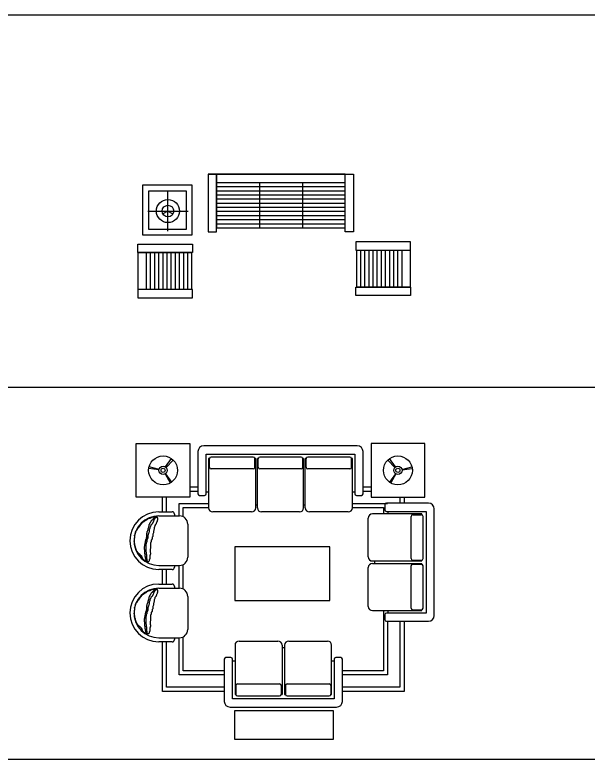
# Model space of a CAD drawing. Header units: millimetres. Extents: x -30782 to 40110, y 35885 to 73818.
# Drawn here: x 22438 to 29378, y 45369 to 54377 of the extents above; entities that cross this region are included whole.
import ezdxf

# ---------------------------------------------------------------- set-up
doc = ezdxf.new("R2010")
doc.units = ezdxf.units.MM
doc.layers.add('www.cad-blocks.net', color=7, linetype='Continuous')

# ---------------------------------------------------------------- blocks, each defined once
blk = doc.blocks.new('A$C28EC6144')
for p, q in [((950.6, 1496.5), (850.6, 1496.5)), ((850.6, 1496.5), (1745.6, 1496.5)), ((850.6, 1496.5), (850.6, 796.5)), ((2510.6, 1496.5), (950.6, 1496.5)), ((950.6, 796.5), (950.6, 1496.5)), ((950.6, 1496.5), (950.6, 846.5)), ((1745.6, 1496.5), (2535.6, 1496.5)), ((2510.6, 1496.5), (2610.6, 1496.5)), ((2510.6, 796.5), (2510.6, 1496.5)), ((2610.6, 1496.5), (2610.6, 796.5)), ((656.3, 1361.5), (56.3, 1361.5)), ((56.3, 1361.5), (56.3, 761.5)), ((656.3, 761.5), (656.3, 1361.5)), ((950.6, 1396.5), (2510.6, 1396.5)), ((1470.6, 1396.5), (1470.6, 846.5)), ((1990.6, 1396.5), (1990.6, 846.5)), ((586.3, 1291.5), (126.3, 1291.5)), ((126.3, 1291.5), (126.3, 831.5)), ((363.3, 804.6), (363.3, 1294.6)), ((586.3, 831.5), (586.3, 1291.5)), ((950.6, 1346.5), (2510.6, 1346.5)), ((950.6, 1296.5), (2510.6, 1296.5)), ((950.6, 1246.5), (2510.6, 1246.5)), ((950.6, 1196.5), (2510.6, 1196.5)), ((950.6, 1146.5), (2510.6, 1146.5)), ((950.6, 1146.5), (2510.6, 1146.5)), ((950.6, 1096.5), (2510.6, 1096.5)), ((118.3, 1049.6), (608.3, 1049.6)), ((363.3, 1049.6), (302.7, 1014.6)), ((363.3, 1049.6), (423.9, 1014.6)), ((950.6, 1046.5), (2510.6, 1046.5)), ((950.6, 996.5), (2510.6, 996.5)), ((950.6, 946.5), (2510.6, 946.5)), ((126.3, 831.5), (586.3, 831.5)), ((950.6, 896.5), (2510.6, 896.5)), ((950.6, 846.5), (2510.6, 846.5)), ((56.3, 761.5), (656.3, 761.5)), ((850.6, 796.5), (950.6, 796.5)), ((2610.6, 796.5), (2510.6, 796.5)), ((0, 550), (0, 650)), ((0, 650), (660, 650)), ((660, 650), (660, 550)), ((2638.2, 677.8), (2638.2, 577.8)), ((3298.2, 677.8), (2638.2, 677.8)), ((3298.2, 577.8), (3298.2, 677.8)), ((660, 550), (0, 550)), ((0, 550), (650, 550)), ((0, 550), (0, 100)), ((100, 550), (100, 100)), ((150, 550), (150, 100)), ((200, 550), (200, 100)), ((250, 550), (250, 100)), ((300, 550), (300, 100)), ((350, 550), (350, 100)), ((350, 550), (350, 100)), ((400, 550), (400, 100)), ((450, 550), (450, 100)), ((500, 550), (500, 100)), ((550, 550), (550, 100)), ((600, 550), (600, 100)), ((650, 550), (650, 100)), ((2638.2, 577.8), (3298.2, 577.8)), ((2648.2, 127.8), (2648.2, 577.8)), ((2698.2, 127.8), (2698.2, 577.8)), ((2748.2, 127.8), (2748.2, 577.8)), ((2798.2, 127.8), (2798.2, 577.8)), ((2848.2, 127.8), (2848.2, 577.8)), ((2898.2, 127.8), (2898.2, 577.8)), ((2948.2, 127.8), (2948.2, 577.8)), ((2948.2, 127.8), (2948.2, 577.8)), ((2998.2, 127.8), (2998.2, 577.8)), ((3048.2, 127.8), (3048.2, 577.8)), ((3098.2, 127.8), (3098.2, 577.8)), ((3148.2, 127.8), (3148.2, 577.8)), ((3198.2, 127.8), (3198.2, 577.8)), ((3298.2, 127.8), (3298.2, 577.8)), ((660, 100), (0, 100)), ((0, 100), (0, 0)), ((660, 0), (660, 100)), ((2638.2, 127.8), (3298.2, 127.8)), ((2638.2, 27.8), (2638.2, 127.8)), ((3298.2, 127.8), (2648.2, 127.8)), ((3298.2, 127.8), (3298.2, 27.8)), ((3298.2, 27.8), (2638.2, 27.8)), ((0, 0), (660, 0))]:
    blk.add_line(p, q)
for radius in [140, 70]:
    blk.add_circle((363.3, 1049.6), radius)
blk = doc.blocks.new('A$C71DE5BFE')
for p, q in [((2753, 3552), (893, 3552)), ((823, 3482), (823, 2972)), ((923, 3452), (2723, 3452)), ((923, 2972), (923, 3452)), ((2723, 3452), (2723, 2972)), ((2823, 2972), (2823, 3482)), ((430.7, 3295.7), (503.4, 3397.4)), ((437, 3290.4), (525.4, 3378.7)), ((963.5, 3399.9), (953, 3399.9)), ((953, 3399.9), (953, 2802)), ((963, 3292), (963, 3395.7)), ((1493, 3415.7), (983, 3415.7)), ((1523, 3399.9), (1512.6, 3399.9)), ((1513, 3292), (1513, 3395.7)), ((1523, 2802), (1523, 3399.9)), ((1553.5, 3399.9), (1543, 3399.9)), ((1543, 2802), (1543, 3399.9)), ((1553, 3292), (1553, 3395.7)), ((2073, 3415.7), (1573, 3415.7)), ((2103, 3399.9), (2092.6, 3399.9)), ((2093, 3292), (2093, 3395.7)), ((2103, 2802), (2103, 3399.9)), ((2133.5, 3399.9), (2123, 3399.9)), ((2123, 2802), (2123, 3399.9)), ((2133, 3292), (2133, 3395.7)), ((2663, 3415.7), (2153, 3415.7)), ((2693, 3399.9), (2683, 3399.9)), ((2683, 3292), (2683, 3395.7)), ((2693, 2802), (2693, 3399.9)), ((3209, 3290.4), (3120.6, 3378.7)), ((3215.3, 3295.7), (3142.7, 3397.4)), ((352, 3261.2), (228, 3276.7)), ((353.2, 3267.1), (231.9, 3297.4)), ((1493, 3272), (983, 3272)), ((2073, 3272), (1573, 3272)), ((2663, 3272), (2153, 3272)), ((3292.9, 3267.1), (3414.1, 3297.4)), ((3294, 3261.2), (3418, 3276.7)), ((426.5, 3211.6), (488.5, 3103.1)), ((430.7, 3214.3), (503.4, 3112.6)), ((3215.3, 3214.3), (3142.7, 3112.6)), ((3219.6, 3211.6), (3157.6, 3103.1)), ((726.7, 3055), (823, 3055)), ((726.7, 3005), (823, 3005)), ((953, 2992), (923, 2992)), ((2723, 2992), (2693, 2992)), ((2823, 3055), (2919.4, 3055)), ((2823, 3005), (2919.4, 3005)), ((394.4, 2753.9), (394.4, 2930)), ((444.4, 2753.9), (444.4, 2930)), ((843, 2952), (903, 2952)), ((2743, 2952), (2803, 2952)), ((3269.4, 2930), (3269.4, 2857.9)), ((3319.4, 2930), (3319.4, 2857.9)), ((1543, 2832), (1523, 2832)), ((2123, 2832), (2103, 2832)), ((2693, 2855), (3119.4, 2855)), ((2693, 2805), (3069.4, 2805)), ((3069.4, 2805), (3069.4, 2727.9)), ((3085.1, 2837.9), (3085.1, 2777.9)), ((3615.1, 2857.9), (3105.1, 2857.9)), ((350, 2753.9), (510, 2753.9)), ((350, 2703.9), (600, 2703.9)), ((540, 2723.9), (540, 2703.9)), ((1473, 2752), (1003, 2752)), ((2053, 2752), (1593, 2752)), ((2643, 2752), (2173, 2752)), ((3532.9, 2727.9), (2935.1, 2727.9)), ((3105.1, 2757.9), (3585.1, 2757.9)), ((3125.1, 2727.9), (3125.1, 2757.9)), ((3425.1, 2717.9), (3528.7, 2717.9)), ((3532.9, 2717.5), (3532.9, 2727.9)), ((3585.1, 2757.9), (3585.1, 1527.9)), ((3685.1, 1497.9), (3685.1, 2787.9)), ((143, 2615.7), (147.3, 2618)), ((143, 2611.4), (143, 2615.7)), ((147.3, 2618), (149.4, 2622.4)), ((149.4, 2622.4), (154, 2624.7)), ((154, 2624.7), (158.3, 2626.7)), ((158.3, 2626.7), (162.6, 2631.3)), ((162.6, 2631.3), (166.9, 2635.6)), ((166.9, 2635.6), (171.3, 2637.7)), ((171.3, 2637.7), (175.9, 2640)), ((175.9, 2640), (180.2, 2642.3)), ((180.2, 2642.3), (184.5, 2646.6)), ((184.5, 2646.6), (188.8, 2648.6)), ((188.8, 2648.6), (193.5, 2650.9)), ((193.5, 2650.9), (197.8, 2653.2)), ((197.8, 2653.2), (202.1, 2655.3)), ((202.1, 2655.3), (206.4, 2659.6)), ((206.4, 2659.6), (210.7, 2661.9)), ((210.7, 2661.9), (213.1, 2666.2)), ((213.1, 2666.2), (217.4, 2668.5)), ((217.4, 2668.5), (219.7, 2672.9)), ((219.7, 2672.9), (224, 2672.9)), ((224, 2672.9), (228.3, 2675.2)), ((228.3, 2675.2), (232.7, 2677.2)), ((232.7, 2677.2), (245.9, 2677.2)), ((239.3, 2611.4), (241.6, 2615.7)), ((241.6, 2615.7), (243.6, 2620.4)), ((243.6, 2620.4), (248.2, 2624.7)), ((245.9, 2677.2), (250.2, 2679.5)), ((248.2, 2624.7), (250.2, 2629)), ((250.2, 2679.5), (254.6, 2681.5)), ((250.2, 2629), (252.5, 2633.3)), ((252.5, 2633.3), (256.9, 2637.7)), ((254.6, 2681.5), (256.9, 2686.1)), ((256.9, 2686.1), (261.2, 2686.1)), ((256.9, 2637.7), (259.2, 2642.3)), ((259.2, 2642.3), (261.2, 2646.6)), ((261.2, 2686.1), (265.5, 2688.1)), ((261.2, 2646.6), (263.5, 2650.9)), ((263.5, 2650.9), (267.8, 2655.3)), ((265.5, 2688.1), (270.1, 2688.1)), ((267.8, 2655.3), (272.1, 2657.6)), ((272.1, 2615.7), (267.8, 2605.1)), ((270.1, 2688.1), (274.4, 2690.5)), ((272.1, 2657.6), (276.5, 2661.9)), ((276.5, 2620.4), (272.1, 2615.7)), ((274.4, 2690.5), (283.1, 2690.5)), ((276.5, 2661.9), (281.1, 2664.2)), ((281.1, 2629), (276.5, 2624.7)), ((276.5, 2624.7), (276.5, 2620.4)), ((281.1, 2664.2), (283.1, 2668.5)), ((283.1, 2633.3), (281.1, 2629)), ((283.1, 2690.5), (287.7, 2692.5)), ((283.1, 2668.5), (285.4, 2672.9)), ((285.4, 2637.7), (283.1, 2633.3)), ((285.4, 2672.9), (289.7, 2677.2)), ((287.7, 2648.6), (285.4, 2644.3)), ((285.4, 2644.3), (285.4, 2637.7)), ((287.7, 2692.5), (305, 2692.5)), ((289.7, 2655.3), (287.7, 2648.6)), ((289.7, 2677.2), (292, 2681.5)), ((292, 2659.6), (289.7, 2655.3)), ((292, 2681.5), (296.3, 2686.1)), ((296.3, 2664.2), (292, 2659.6)), ((296.3, 2686.1), (298.6, 2690.5)), ((300.7, 2668.5), (296.3, 2664.2)), ((298.6, 2690.5), (300.7, 2694.8)), ((300.7, 2694.8), (303, 2694.8)), ((305, 2675.2), (300.7, 2668.5)), ((305, 2692.5), (309.6, 2694.8)), ((309.6, 2677.2), (305, 2675.2)), ((309.6, 2694.8), (322.6, 2694.8)), ((311.6, 2681.5), (309.6, 2677.2)), ((315.9, 2683.8), (311.6, 2681.5)), ((320.5, 2686.1), (315.9, 2683.8)), ((318.2, 2697.1), (322.6, 2697.1)), ((320.5, 2620.4), (318.2, 2615.7)), ((318.2, 2615.7), (318.2, 2611.4)), ((322.6, 2690.5), (320.5, 2686.1)), ((322.6, 2629), (320.5, 2624.7)), ((320.5, 2624.7), (320.5, 2620.4)), ((322.6, 2694.8), (326.9, 2697.1)), ((322.6, 2697.1), (326.9, 2694.8)), ((326.9, 2694.8), (322.6, 2690.5)), ((324.9, 2633.3), (322.6, 2629)), ((329.2, 2637.7), (324.9, 2633.3)), ((326.9, 2697.1), (329.2, 2697.1)), ((326.9, 2694.8), (331.5, 2686.1)), ((331.5, 2646.6), (329.2, 2642.3)), ((329.2, 2642.3), (329.2, 2637.7)), ((331.5, 2686.1), (333.5, 2681.5)), ((333.5, 2650.9), (331.5, 2646.6)), ((333.5, 2681.5), (333.5, 2677.2)), ((333.5, 2677.2), (335.8, 2672.9)), ((335.8, 2659.6), (333.5, 2655.3)), ((333.5, 2655.3), (333.5, 2650.9)), ((335.8, 2672.9), (335.8, 2659.6)), ((2885.1, 2207.9), (2885.1, 2677.9)), ((3405.1, 2187.9), (3405.1, 2697.9)), ((3548.7, 2187.9), (3548.7, 2697.9)), ((72.7, 2519.4), (75, 2523.7)), ((75, 2523.7), (79.3, 2528.3)), ((79.3, 2528.3), (83.7, 2530.4)), ((83.7, 2530.4), (86, 2534.7)), ((86, 2534.7), (88.3, 2539.3)), ((88.3, 2539.3), (90.3, 2543.6)), ((90.3, 2543.6), (92.6, 2547.9)), ((92.6, 2547.9), (94.6, 2552.3)), ((94.6, 2552.3), (99.2, 2556.6)), ((99.2, 2561.2), (103.5, 2563.2)), ((99.2, 2556.6), (99.2, 2561.2)), ((103.5, 2563.2), (105.6, 2567.6)), ((105.6, 2567.6), (110.2, 2567.6)), ((110.2, 2572.2), (114.5, 2574.2)), ((110.2, 2567.6), (110.2, 2572.2)), ((114.5, 2574.2), (116.5, 2578.5)), ((116.5, 2578.5), (118.8, 2583.1)), ((118.8, 2583.1), (123.1, 2585.2)), ((123.1, 2589.5), (127.5, 2591.8)), ((123.1, 2585.2), (123.1, 2589.5)), ((127.5, 2591.8), (129.8, 2596.1)), ((129.8, 2596.1), (134.1, 2600.5)), ((134.1, 2600.5), (136.4, 2605.1)), ((136.4, 2605.1), (138.4, 2609.4)), ((138.4, 2609.4), (143, 2611.4)), ((213.1, 2519.4), (217.4, 2526)), ((217.4, 2530.4), (219.7, 2534.7)), ((217.4, 2526), (217.4, 2530.4)), ((219.7, 2541.3), (221.7, 2547.9)), ((219.7, 2534.7), (219.7, 2541.3)), ((221.7, 2552.3), (224, 2556.6)), ((221.7, 2547.9), (221.7, 2552.3)), ((224, 2556.6), (226.3, 2561.2)), ((226.3, 2561.2), (228.3, 2565.5)), ((228.3, 2565.5), (230.6, 2569.9)), ((230.6, 2574.2), (232.7, 2580.8)), ((230.6, 2569.9), (230.6, 2574.2)), ((232.7, 2589.5), (235, 2594.1)), ((232.7, 2580.8), (232.7, 2589.5)), ((235, 2534.7), (232.7, 2530.4)), ((232.7, 2530.4), (232.7, 2510.7)), ((235, 2598.4), (237.3, 2602.8)), ((235, 2594.1), (235, 2598.4)), ((237.3, 2541.3), (235, 2534.7)), ((237.3, 2602.8), (239.3, 2607.1)), ((239.3, 2552.3), (237.3, 2545.6)), ((237.3, 2545.6), (237.3, 2541.3)), ((239.3, 2607.1), (239.3, 2611.4)), ((241.6, 2561.2), (239.3, 2556.6)), ((239.3, 2556.6), (239.3, 2552.3)), ((243.6, 2567.6), (241.6, 2561.2)), ((248.2, 2574.2), (243.6, 2567.6)), ((250.2, 2578.5), (248.2, 2574.2)), ((254.6, 2585.2), (250.2, 2578.5)), ((259.2, 2594.1), (254.6, 2585.2)), ((267.8, 2605.1), (259.2, 2594.1)), ((289.7, 2528.3), (285.4, 2519.4)), ((292, 2541.3), (289.7, 2534.7)), ((289.7, 2534.7), (289.7, 2528.3)), ((294, 2556.6), (292, 2547.9)), ((292, 2547.9), (292, 2541.3)), ((298.6, 2569.9), (294, 2561.2)), ((294, 2561.2), (294, 2556.6)), ((300.7, 2578.5), (298.6, 2569.9)), ((303, 2585.2), (300.7, 2578.5)), ((311.6, 2598.4), (303, 2589.5)), ((303, 2589.5), (303, 2585.2)), ((315.9, 2607.1), (311.6, 2598.4)), ((318.2, 2611.4), (315.9, 2607.1)), ((700, 2603.9), (700, 2203.9)), ((57.4, 2471.2), (59.7, 2475.5)), ((57.4, 2462.6), (57.4, 2471.2)), ((59.7, 2458.2), (57.4, 2462.6)), ((57.4, 2436.3), (59.7, 2440.6)), ((57.4, 2427.4), (57.4, 2436.3)), ((59.7, 2475.5), (61.8, 2480.2)), ((59.7, 2440.6), (59.7, 2458.2)), ((61.8, 2480.2), (64.1, 2484.5)), ((64.1, 2488.8), (66.4, 2493.1)), ((64.1, 2484.5), (64.1, 2488.8)), ((66.4, 2497.5), (68.4, 2502.1)), ((66.4, 2493.1), (66.4, 2497.5)), ((68.4, 2510.7), (70.7, 2515.1)), ((68.4, 2502.1), (68.4, 2510.7)), ((70.7, 2515.1), (72.7, 2519.4)), ((199.8, 2431.7), (202.1, 2436.3)), ((202.1, 2440.6), (204.4, 2445)), ((202.1, 2436.3), (202.1, 2440.6)), ((204.4, 2464.6), (206.4, 2469.2)), ((204.4, 2445), (204.4, 2464.6)), ((206.4, 2493.1), (208.7, 2497.5)), ((206.4, 2469.2), (206.4, 2493.1)), ((215.4, 2436.3), (206.4, 2418.7)), ((208.7, 2506.4), (210.7, 2510.7)), ((208.7, 2497.5), (208.7, 2506.4)), ((210.7, 2515.1), (213.1, 2519.4)), ((210.7, 2510.7), (210.7, 2515.1)), ((217.4, 2471.2), (215.4, 2466.9)), ((215.4, 2466.9), (215.4, 2436.3)), ((219.7, 2475.5), (217.4, 2471.2)), ((221.7, 2482.2), (219.7, 2475.5)), ((224, 2486.5), (221.7, 2482.2)), ((226.3, 2491.1), (224, 2486.5)), ((228.3, 2497.5), (226.3, 2491.1)), ((230.6, 2504.1), (228.3, 2497.5)), ((232.7, 2510.7), (230.6, 2504.1)), ((276.5, 2453.6), (267.8, 2445)), ((267.8, 2445), (267.8, 2427.4)), ((285.4, 2499.8), (276.5, 2482.2)), ((276.5, 2482.2), (276.5, 2453.6)), ((285.4, 2519.4), (285.4, 2499.8)), ((53.1, 2401.1), (55.1, 2405.4)), ((53.1, 2392.5), (53.1, 2401.1)), ((55.1, 2388.1), (53.1, 2392.5)), ((55.1, 2423), (57.4, 2427.4)), ((55.1, 2405.4), (55.1, 2423)), ((55.1, 2361.6), (55.1, 2388.1)), ((57.4, 2357.3), (55.1, 2361.6)), ((57.4, 2352.9), (57.4, 2357.3)), ((59.7, 2348.6), (57.4, 2352.9)), ((59.7, 2344.3), (59.7, 2348.6)), ((61.8, 2340), (59.7, 2344.3)), ((180.2, 2350.6), (182.5, 2357.3)), ((180.2, 2342), (180.2, 2350.6)), ((182.5, 2357.3), (184.5, 2363.9)), ((184.5, 2377.2), (186.8, 2381.5)), ((184.5, 2363.9), (184.5, 2377.2)), ((186.8, 2392.5), (188.8, 2396.8)), ((186.8, 2381.5), (186.8, 2392.5)), ((188.8, 2401.1), (191.2, 2405.4)), ((188.8, 2396.8), (188.8, 2401.1)), ((191.2, 2405.4), (193.5, 2414.4)), ((193.5, 2414.4), (197.8, 2427.4)), ((195.5, 2363.9), (193.5, 2359.6)), ((193.5, 2359.6), (193.5, 2274.2)), ((197.8, 2372.6), (195.5, 2368.2)), ((195.5, 2368.2), (195.5, 2363.9)), ((197.8, 2427.4), (199.8, 2431.7)), ((206.4, 2392.5), (197.8, 2383.5)), ((197.8, 2383.5), (197.8, 2372.6)), ((206.4, 2418.7), (206.4, 2392.5)), ((250.2, 2370.5), (248.2, 2366.2)), ((248.2, 2366.2), (248.2, 2307.1)), ((259.2, 2392.5), (250.2, 2374.9)), ((250.2, 2374.9), (250.2, 2370.5)), ((267.8, 2427.4), (259.2, 2410.1)), ((259.2, 2410.1), (259.2, 2392.5)), ((64.1, 2335.3), (61.8, 2340)), ((66.4, 2331), (64.1, 2335.3)), ((66.4, 2326.7), (66.4, 2331)), ((68.4, 2322.4), (66.4, 2326.7)), ((68.4, 2318), (68.4, 2322.4)), ((70.7, 2311.4), (68.4, 2318)), ((72.7, 2307.1), (70.7, 2311.4)), ((75, 2302.5), (72.7, 2307.1)), ((77.3, 2298.1), (75, 2302.5)), ((77.3, 2293.8), (77.3, 2298.1)), ((79.3, 2289.5), (77.3, 2293.8)), ((81.6, 2285.1), (79.3, 2289.5)), ((83.7, 2278.5), (81.6, 2285.1)), ((86, 2274.2), (83.7, 2278.5)), ((88.3, 2269.6), (86, 2274.2)), ((90.3, 2265.2), (88.3, 2269.6)), ((94.6, 2263.2), (90.3, 2265.2)), ((96.9, 2258.6), (94.6, 2263.2)), ((101.2, 2256.6), (96.9, 2258.6)), ((103.5, 2252.3), (101.2, 2256.6)), ((107.9, 2250), (103.5, 2252.3)), ((175.9, 2315.7), (177.9, 2322.4)), ((175.9, 2311.4), (175.9, 2315.7)), ((177.9, 2307.1), (175.9, 2311.4)), ((177.9, 2335.3), (180.2, 2342)), ((177.9, 2322.4), (177.9, 2335.3)), ((177.9, 2298.1), (177.9, 2307.1)), ((180.2, 2293.8), (177.9, 2298.1)), ((180.2, 2254.3), (180.2, 2293.8)), ((182.5, 2250), (180.2, 2254.3)), ((193.5, 2274.2), (195.5, 2265.2)), ((195.5, 2265.2), (195.5, 2252.3)), ((195.5, 2252.3), (197.8, 2247.9)), ((248.2, 2307.1), (245.9, 2300.4)), ((245.9, 2300.4), (245.9, 2263.2)), ((245.9, 2263.2), (248.2, 2258.6)), ((248.2, 2258.6), (248.2, 2241.3)), ((112.2, 2245.6), (107.9, 2250)), ((121.1, 2239), (112.2, 2245.6)), ((134.1, 2226), (121.1, 2239)), ((136.4, 2221.4), (134.1, 2226)), ((140.7, 2219.4), (136.4, 2221.4)), ((143, 2215), (140.7, 2219.4)), ((145, 2210.4), (143, 2215)), ((147.3, 2206.1), (145, 2210.4)), ((149.4, 2201.8), (147.3, 2206.1)), ((151.7, 2197.5), (149.4, 2201.8)), ((154, 2190.8), (151.7, 2197.5)), ((154, 2186.5), (154, 2190.8)), ((156, 2182.2), (154, 2186.5)), ((160.3, 2179.9), (156, 2182.2)), ((162.6, 2175.5), (160.3, 2179.9)), ((166.9, 2171.2), (162.6, 2175.5)), ((169.2, 2166.6), (166.9, 2171.2)), ((173.6, 2166.6), (169.2, 2166.6)), ((175.9, 2162.3), (173.6, 2166.6)), ((180.2, 2162.3), (175.9, 2162.3)), ((184.5, 2160.2), (180.2, 2162.3)), ((182.5, 2245.6), (182.5, 2250)), ((184.5, 2239), (182.5, 2245.6)), ((184.5, 2212.7), (184.5, 2239)), ((186.8, 2208.4), (184.5, 2212.7)), ((186.8, 2204.1), (186.8, 2208.4)), ((188.8, 2199.5), (186.8, 2204.1)), ((188.8, 2190.8), (188.8, 2199.5)), ((191.2, 2186.5), (188.8, 2190.8)), ((191.2, 2179.9), (191.2, 2186.5)), ((193.5, 2175.5), (191.2, 2179.9)), ((195.5, 2171.2), (193.5, 2175.5)), ((195.5, 2162.3), (195.5, 2171.2)), ((197.8, 2157.9), (195.5, 2162.3)), ((197.8, 2247.9), (197.8, 2243.3)), ((197.8, 2243.3), (199.8, 2232.4)), ((199.8, 2232.4), (199.8, 2215)), ((199.8, 2215), (202.1, 2208.4)), ((202.1, 2208.4), (202.1, 2186.5)), ((202.1, 2186.5), (204.4, 2182.2)), ((204.4, 2182.2), (204.4, 2173.2)), ((204.4, 2173.2), (206.4, 2168.9)), ((206.4, 2168.9), (206.4, 2164.6)), ((206.4, 2164.6), (208.7, 2160.2)), ((235, 2162.3), (232.7, 2157.9)), ((237.3, 2175.5), (235, 2171.2)), ((235, 2171.2), (235, 2162.3)), ((239.3, 2184.2), (237.3, 2179.9)), ((237.3, 2179.9), (237.3, 2175.5)), ((241.6, 2197.5), (239.3, 2193.1)), ((239.3, 2193.1), (239.3, 2184.2)), ((243.6, 2228), (241.6, 2223.7)), ((241.6, 2223.7), (241.6, 2197.5)), ((245.9, 2237), (243.6, 2232.4)), ((243.6, 2232.4), (243.6, 2228)), ((248.2, 2241.3), (245.9, 2237)), ((3425.1, 2167.9), (3528.7, 2167.9)), ((3532.9, 2157.9), (3532.9, 2168.4)), ((188.8, 2157.9), (184.5, 2160.2)), ((195.5, 2153.6), (188.8, 2157.9)), ((199.8, 2151.3), (195.5, 2153.6)), ((199.8, 2153.6), (197.8, 2157.9)), ((199.8, 2149.3), (199.8, 2153.6)), ((204.4, 2149.3), (199.8, 2151.3)), ((208.7, 2147), (204.4, 2149.3)), ((208.7, 2160.2), (210.7, 2155.9)), ((213.1, 2149.3), (208.7, 2147)), ((210.7, 2155.9), (213.1, 2151.3)), ((213.1, 2151.3), (213.1, 2149.3)), ((226.3, 2149.3), (213.1, 2149.3)), ((228.3, 2153.6), (226.3, 2149.3)), ((232.7, 2157.9), (228.3, 2153.6)), ((350, 2103.9), (600, 2103.9)), ((540, 2103.9), (540, 2083.9)), ((594.4, 1828.9), (594.4, 2103.9)), ((644.4, 1818.6), (644.4, 2114.3)), ((2885.1, 1607.9), (2885.1, 2077.9)), ((2935.1, 2157.9), (3532.9, 2157.9)), ((2935.1, 2127.9), (3532.9, 2127.9)), ((2965.1, 2137.9), (2965.1, 2157.9)), ((2965.1, 2127.9), (2965.1, 2147.9)), ((3405.1, 1587.9), (3405.1, 2097.9)), ((3425.1, 2117.9), (3528.7, 2117.9)), ((3532.9, 2117.5), (3532.9, 2127.9)), ((3548.7, 1587.9), (3548.7, 2097.9)), ((510, 2053.9), (350, 2053.9)), ((394.4, 1878.9), (394.4, 2053.9)), ((444.4, 1878.9), (444.4, 2053.9)), ((228.3, 1800.2), (232.7, 1802.2)), ((232.7, 1802.2), (245.9, 1802.2)), ((245.9, 1802.2), (250.2, 1804.5)), ((250.2, 1804.5), (254.6, 1806.5)), ((254.6, 1806.5), (256.9, 1811.1)), ((256.9, 1811.1), (261.2, 1811.1)), ((261.2, 1811.1), (265.5, 1813.1)), ((265.5, 1813.1), (270.1, 1813.1)), ((270.1, 1813.1), (274.4, 1815.5)), ((274.4, 1815.5), (283.1, 1815.5)), ((283.1, 1815.5), (287.7, 1817.5)), ((285.4, 1797.9), (289.7, 1802.2)), ((287.7, 1817.5), (305, 1817.5)), ((289.7, 1802.2), (292, 1806.5)), ((292, 1806.5), (296.3, 1811.1)), ((296.3, 1811.1), (298.6, 1815.5)), ((298.6, 1815.5), (300.7, 1819.8)), ((300.7, 1819.8), (303, 1819.8)), ((305, 1817.5), (309.6, 1819.8)), ((309.6, 1802.2), (305, 1800.2)), ((309.6, 1819.8), (322.6, 1819.8)), ((311.6, 1806.5), (309.6, 1802.2)), ((315.9, 1808.8), (311.6, 1806.5)), ((320.5, 1811.1), (315.9, 1808.8)), ((318.2, 1822.1), (322.6, 1822.1)), ((322.6, 1815.5), (320.5, 1811.1)), ((322.6, 1819.8), (326.9, 1822.1)), ((322.6, 1822.1), (326.9, 1819.8)), ((326.9, 1819.8), (322.6, 1815.5)), ((326.9, 1822.1), (329.2, 1822.1)), ((326.9, 1819.8), (331.5, 1811.1)), ((331.5, 1811.1), (333.5, 1806.5)), ((333.5, 1806.5), (333.5, 1802.2)), ((333.5, 1802.2), (335.8, 1797.9)), ((350, 1878.9), (510, 1878.9)), ((350, 1828.9), (600, 1828.9)), ((540, 1848.9), (540, 1828.9)), ((123.1, 1714.5), (127.5, 1716.8)), ((123.1, 1710.2), (123.1, 1714.5)), ((127.5, 1716.8), (129.8, 1721.1)), ((129.8, 1721.1), (134.1, 1725.5)), ((134.1, 1725.5), (136.4, 1730.1)), ((136.4, 1730.1), (138.4, 1734.4)), ((138.4, 1734.4), (143, 1736.4)), ((143, 1740.7), (147.3, 1743)), ((143, 1736.4), (143, 1740.7)), ((147.3, 1743), (149.4, 1747.4)), ((149.4, 1747.4), (154, 1749.7)), ((154, 1749.7), (158.3, 1751.7)), ((158.3, 1751.7), (162.6, 1756.3)), ((162.6, 1756.3), (166.9, 1760.6)), ((166.9, 1760.6), (171.3, 1762.7)), ((171.3, 1762.7), (175.9, 1765)), ((175.9, 1765), (180.2, 1767.3)), ((180.2, 1767.3), (184.5, 1771.6)), ((184.5, 1771.6), (188.8, 1773.6)), ((188.8, 1773.6), (193.5, 1775.9)), ((193.5, 1775.9), (197.8, 1778.2)), ((197.8, 1778.2), (202.1, 1780.3)), ((202.1, 1780.3), (206.4, 1784.6)), ((206.4, 1784.6), (210.7, 1786.9)), ((210.7, 1786.9), (213.1, 1791.2)), ((213.1, 1791.2), (217.4, 1793.5)), ((217.4, 1793.5), (219.7, 1797.9)), ((219.7, 1797.9), (224, 1797.9)), ((224, 1797.9), (228.3, 1800.2)), ((232.7, 1714.5), (235, 1719.1)), ((232.7, 1705.8), (232.7, 1714.5)), ((235, 1723.4), (237.3, 1727.8)), ((235, 1719.1), (235, 1723.4)), ((237.3, 1727.8), (239.3, 1732.1)), ((239.3, 1736.4), (241.6, 1740.7)), ((239.3, 1732.1), (239.3, 1736.4)), ((241.6, 1740.7), (243.6, 1745.4)), ((243.6, 1745.4), (248.2, 1749.7)), ((248.2, 1749.7), (250.2, 1754)), ((250.2, 1754), (252.5, 1758.3)), ((252.5, 1758.3), (256.9, 1762.7)), ((259.2, 1719.1), (254.6, 1710.2)), ((256.9, 1762.7), (259.2, 1767.3)), ((259.2, 1767.3), (261.2, 1771.6)), ((267.8, 1730.1), (259.2, 1719.1)), ((261.2, 1771.6), (263.5, 1775.9)), ((263.5, 1775.9), (267.8, 1780.3)), ((267.8, 1780.3), (272.1, 1782.6)), ((272.1, 1740.7), (267.8, 1730.1)), ((272.1, 1782.6), (276.5, 1786.9)), ((276.5, 1745.4), (272.1, 1740.7)), ((276.5, 1786.9), (281.1, 1789.2)), ((281.1, 1754), (276.5, 1749.7)), ((276.5, 1749.7), (276.5, 1745.4)), ((281.1, 1789.2), (283.1, 1793.5)), ((283.1, 1758.3), (281.1, 1754)), ((283.1, 1793.5), (285.4, 1797.9)), ((285.4, 1762.7), (283.1, 1758.3)), ((287.7, 1773.6), (285.4, 1769.3)), ((285.4, 1769.3), (285.4, 1762.7)), ((289.7, 1780.3), (287.7, 1773.6)), ((292, 1784.6), (289.7, 1780.3)), ((296.3, 1789.2), (292, 1784.6)), ((300.7, 1793.5), (296.3, 1789.2)), ((305, 1800.2), (300.7, 1793.5)), ((311.6, 1723.4), (303, 1714.5)), ((303, 1714.5), (303, 1710.2)), ((315.9, 1732.1), (311.6, 1723.4)), ((318.2, 1736.4), (315.9, 1732.1)), ((320.5, 1745.4), (318.2, 1740.7)), ((318.2, 1740.7), (318.2, 1736.4)), ((322.6, 1754), (320.5, 1749.7)), ((320.5, 1749.7), (320.5, 1745.4)), ((324.9, 1758.3), (322.6, 1754)), ((329.2, 1762.7), (324.9, 1758.3)), ((331.5, 1771.6), (329.2, 1767.3)), ((329.2, 1767.3), (329.2, 1762.7)), ((333.5, 1775.9), (331.5, 1771.6)), ((335.8, 1784.6), (333.5, 1780.3)), ((333.5, 1780.3), (333.5, 1775.9)), ((335.8, 1797.9), (335.8, 1784.6)), ((700, 1728.9), (700, 1328.9)), ((66.4, 1622.5), (68.4, 1627.1)), ((66.4, 1618.1), (66.4, 1622.5)), ((68.4, 1635.7), (70.7, 1640.1)), ((68.4, 1627.1), (68.4, 1635.7)), ((70.7, 1640.1), (72.7, 1644.4)), ((72.7, 1644.4), (75, 1648.7)), ((75, 1648.7), (79.3, 1653.3)), ((79.3, 1653.3), (83.7, 1655.4)), ((83.7, 1655.4), (86, 1659.7)), ((86, 1659.7), (88.3, 1664.3)), ((88.3, 1664.3), (90.3, 1668.6)), ((90.3, 1668.6), (92.6, 1672.9)), ((92.6, 1672.9), (94.6, 1677.3)), ((94.6, 1677.3), (99.2, 1681.6)), ((99.2, 1686.2), (103.5, 1688.2)), ((99.2, 1681.6), (99.2, 1686.2)), ((103.5, 1688.2), (105.6, 1692.6)), ((105.6, 1692.6), (110.2, 1692.6)), ((110.2, 1697.2), (114.5, 1699.2)), ((110.2, 1692.6), (110.2, 1697.2)), ((114.5, 1699.2), (116.5, 1703.5)), ((116.5, 1703.5), (118.8, 1708.1)), ((118.8, 1708.1), (123.1, 1710.2)), ((206.4, 1618.1), (208.7, 1622.5)), ((208.7, 1631.4), (210.7, 1635.7)), ((208.7, 1622.5), (208.7, 1631.4)), ((210.7, 1640.1), (213.1, 1644.4)), ((210.7, 1635.7), (210.7, 1640.1)), ((213.1, 1644.4), (217.4, 1651)), ((217.4, 1655.4), (219.7, 1659.7)), ((217.4, 1651), (217.4, 1655.4)), ((219.7, 1666.3), (221.7, 1672.9)), ((219.7, 1659.7), (219.7, 1666.3)), ((221.7, 1677.3), (224, 1681.6)), ((221.7, 1672.9), (221.7, 1677.3)), ((224, 1681.6), (226.3, 1686.2)), ((226.3, 1686.2), (228.3, 1690.5)), ((228.3, 1622.5), (226.3, 1616.1)), ((228.3, 1690.5), (230.6, 1694.9)), ((230.6, 1629.1), (228.3, 1622.5)), ((230.6, 1699.2), (232.7, 1705.8)), ((230.6, 1694.9), (230.6, 1699.2)), ((232.7, 1635.7), (230.6, 1629.1)), ((235, 1659.7), (232.7, 1655.4)), ((232.7, 1655.4), (232.7, 1635.7)), ((237.3, 1666.3), (235, 1659.7)), ((239.3, 1677.3), (237.3, 1670.6)), ((237.3, 1670.6), (237.3, 1666.3)), ((241.6, 1686.2), (239.3, 1681.6)), ((239.3, 1681.6), (239.3, 1677.3)), ((243.6, 1692.6), (241.6, 1686.2)), ((248.2, 1699.2), (243.6, 1692.6)), ((250.2, 1703.5), (248.2, 1699.2)), ((254.6, 1710.2), (250.2, 1703.5)), ((285.4, 1624.8), (276.5, 1607.2)), ((289.7, 1653.3), (285.4, 1644.4)), ((285.4, 1644.4), (285.4, 1624.8)), ((292, 1666.3), (289.7, 1659.7)), ((289.7, 1659.7), (289.7, 1653.3)), ((294, 1681.6), (292, 1672.9)), ((292, 1672.9), (292, 1666.3)), ((298.6, 1694.9), (294, 1686.2)), ((294, 1686.2), (294, 1681.6)), ((300.7, 1703.5), (298.6, 1694.9)), ((303, 1710.2), (300.7, 1703.5)), ((55.1, 1548), (57.4, 1552.4)), ((55.1, 1530.4), (55.1, 1548)), ((57.4, 1596.2), (59.7, 1600.5)), ((57.4, 1587.6), (57.4, 1596.2)), ((59.7, 1583.2), (57.4, 1587.6)), ((57.4, 1561.3), (59.7, 1565.6)), ((57.4, 1552.4), (57.4, 1561.3)), ((59.7, 1600.5), (61.8, 1605.2)), ((59.7, 1565.6), (59.7, 1583.2)), ((61.8, 1605.2), (64.1, 1609.5)), ((64.1, 1613.8), (66.4, 1618.1)), ((64.1, 1609.5), (64.1, 1613.8)), ((191.2, 1530.4), (193.5, 1539.4)), ((193.5, 1539.4), (197.8, 1552.4)), ((197.8, 1552.4), (199.8, 1556.7)), ((199.8, 1556.7), (202.1, 1561.3)), ((202.1, 1565.6), (204.4, 1570)), ((202.1, 1561.3), (202.1, 1565.6)), ((204.4, 1589.6), (206.4, 1594.2)), ((204.4, 1570), (204.4, 1589.6)), ((206.4, 1594.2), (206.4, 1618.1)), ((215.4, 1561.3), (206.4, 1543.7)), ((206.4, 1543.7), (206.4, 1517.5)), ((217.4, 1596.2), (215.4, 1591.9)), ((215.4, 1591.9), (215.4, 1561.3)), ((219.7, 1600.5), (217.4, 1596.2)), ((221.7, 1607.2), (219.7, 1600.5)), ((224, 1611.5), (221.7, 1607.2)), ((226.3, 1616.1), (224, 1611.5)), ((267.8, 1552.4), (259.2, 1535.1)), ((259.2, 1535.1), (259.2, 1517.5)), ((276.5, 1578.6), (267.8, 1570)), ((267.8, 1570), (267.8, 1552.4)), ((276.5, 1607.2), (276.5, 1578.6)), ((2935.1, 1557.9), (3532.9, 1557.9)), ((3125.1, 1527.9), (3125.1, 1557.9)), ((3425.1, 1567.9), (3528.7, 1567.9)), ((3532.9, 1557.9), (3532.9, 1567.9)), ((53.1, 1526.1), (55.1, 1530.4)), ((53.1, 1517.5), (53.1, 1526.1)), ((55.1, 1513.1), (53.1, 1517.5)), ((55.1, 1486.6), (55.1, 1513.1)), ((57.4, 1482.3), (55.1, 1486.6)), ((57.4, 1477.9), (57.4, 1482.3)), ((59.7, 1473.6), (57.4, 1477.9)), ((59.7, 1469.3), (59.7, 1473.6)), ((61.8, 1465), (59.7, 1469.3)), ((64.1, 1460.3), (61.8, 1465)), ((66.4, 1456), (64.1, 1460.3)), ((66.4, 1451.7), (66.4, 1456)), ((68.4, 1447.4), (66.4, 1451.7)), ((68.4, 1443), (68.4, 1447.4)), ((70.7, 1436.4), (68.4, 1443)), ((175.9, 1440.7), (177.9, 1447.4)), ((177.9, 1460.3), (180.2, 1467)), ((177.9, 1447.4), (177.9, 1460.3)), ((180.2, 1475.6), (182.5, 1482.3)), ((180.2, 1467), (180.2, 1475.6)), ((182.5, 1482.3), (184.5, 1488.9)), ((184.5, 1502.2), (186.8, 1506.5)), ((184.5, 1488.9), (184.5, 1502.2)), ((186.8, 1517.5), (188.8, 1521.8)), ((186.8, 1506.5), (186.8, 1517.5)), ((188.8, 1526.1), (191.2, 1530.4)), ((188.8, 1521.8), (188.8, 1526.1)), ((195.5, 1488.9), (193.5, 1484.6)), ((193.5, 1484.6), (193.5, 1399.2)), ((197.8, 1497.6), (195.5, 1493.2)), ((195.5, 1493.2), (195.5, 1488.9)), ((206.4, 1517.5), (197.8, 1508.5)), ((197.8, 1508.5), (197.8, 1497.6)), ((250.2, 1495.5), (248.2, 1491.2)), ((248.2, 1491.2), (248.2, 1432.1)), ((259.2, 1517.5), (250.2, 1499.9)), ((250.2, 1499.9), (250.2, 1495.5)), ((3085.1, 1507.9), (3085.1, 1447.9)), ((3585.1, 1527.9), (3105.1, 1527.9)), ((72.7, 1432.1), (70.7, 1436.4)), ((75, 1427.5), (72.7, 1432.1)), ((77.3, 1423.1), (75, 1427.5)), ((77.3, 1418.8), (77.3, 1423.1)), ((79.3, 1414.5), (77.3, 1418.8)), ((81.6, 1410.1), (79.3, 1414.5)), ((83.7, 1403.5), (81.6, 1410.1)), ((86, 1399.2), (83.7, 1403.5)), ((88.3, 1394.6), (86, 1399.2)), ((90.3, 1390.2), (88.3, 1394.6)), ((94.6, 1388.2), (90.3, 1390.2)), ((96.9, 1383.6), (94.6, 1388.2)), ((101.2, 1381.6), (96.9, 1383.6)), ((103.5, 1377.3), (101.2, 1381.6)), ((107.9, 1375), (103.5, 1377.3)), ((112.2, 1370.6), (107.9, 1375)), ((121.1, 1364), (112.2, 1370.6)), ((134.1, 1351), (121.1, 1364)), ((175.9, 1436.4), (175.9, 1440.7)), ((177.9, 1432.1), (175.9, 1436.4)), ((177.9, 1423.1), (177.9, 1432.1)), ((180.2, 1418.8), (177.9, 1423.1)), ((180.2, 1379.3), (180.2, 1418.8)), ((182.5, 1375), (180.2, 1379.3)), ((182.5, 1370.6), (182.5, 1375)), ((184.5, 1364), (182.5, 1370.6)), ((184.5, 1337.7), (184.5, 1364)), ((193.5, 1399.2), (195.5, 1390.2)), ((195.5, 1390.2), (195.5, 1377.3)), ((195.5, 1377.3), (197.8, 1372.9)), ((197.8, 1372.9), (197.8, 1368.3)), ((197.8, 1368.3), (199.8, 1357.4)), ((199.8, 1357.4), (199.8, 1340)), ((243.6, 1353), (241.6, 1348.7)), ((245.9, 1362), (243.6, 1357.4)), ((243.6, 1357.4), (243.6, 1353)), ((248.2, 1432.1), (245.9, 1425.4)), ((245.9, 1425.4), (245.9, 1388.2)), ((245.9, 1388.2), (248.2, 1383.6)), ((248.2, 1366.3), (245.9, 1362)), ((248.2, 1383.6), (248.2, 1366.3)), ((3105.1, 1427.9), (3615.1, 1427.9)), ((136.4, 1346.4), (134.1, 1351)), ((140.7, 1344.4), (136.4, 1346.4)), ((143, 1340), (140.7, 1344.4)), ((145, 1335.4), (143, 1340)), ((147.3, 1331.1), (145, 1335.4)), ((149.4, 1326.8), (147.3, 1331.1)), ((151.7, 1322.5), (149.4, 1326.8)), ((154, 1315.8), (151.7, 1322.5)), ((154, 1311.5), (154, 1315.8)), ((156, 1307.2), (154, 1311.5)), ((160.3, 1304.9), (156, 1307.2)), ((162.6, 1300.5), (160.3, 1304.9)), ((166.9, 1296.2), (162.6, 1300.5)), ((169.2, 1291.6), (166.9, 1296.2)), ((173.6, 1291.6), (169.2, 1291.6)), ((175.9, 1287.3), (173.6, 1291.6)), ((180.2, 1287.3), (175.9, 1287.3)), ((184.5, 1285.2), (180.2, 1287.3)), ((186.8, 1333.4), (184.5, 1337.7)), ((188.8, 1282.9), (184.5, 1285.2)), ((186.8, 1329.1), (186.8, 1333.4)), ((188.8, 1324.5), (186.8, 1329.1)), ((188.8, 1315.8), (188.8, 1324.5)), ((191.2, 1311.5), (188.8, 1315.8)), ((195.5, 1278.6), (188.8, 1282.9)), ((191.2, 1304.9), (191.2, 1311.5)), ((193.5, 1300.5), (191.2, 1304.9)), ((195.5, 1296.2), (193.5, 1300.5)), ((195.5, 1287.3), (195.5, 1296.2)), ((197.8, 1282.9), (195.5, 1287.3)), ((199.8, 1276.3), (195.5, 1278.6)), ((199.8, 1278.6), (197.8, 1282.9)), ((199.8, 1340), (202.1, 1333.4)), ((199.8, 1274.3), (199.8, 1278.6)), ((204.4, 1274.3), (199.8, 1276.3)), ((202.1, 1333.4), (202.1, 1311.5)), ((202.1, 1311.5), (204.4, 1307.2)), ((204.4, 1307.2), (204.4, 1298.2)), ((204.4, 1298.2), (206.4, 1293.9)), ((208.7, 1272), (204.4, 1274.3)), ((206.4, 1293.9), (206.4, 1289.6)), ((206.4, 1289.6), (208.7, 1285.2)), ((208.7, 1285.2), (210.7, 1280.9)), ((213.1, 1274.3), (208.7, 1272)), ((210.7, 1280.9), (213.1, 1276.3)), ((213.1, 1276.3), (213.1, 1274.3)), ((226.3, 1274.3), (213.1, 1274.3)), ((228.3, 1278.6), (226.3, 1274.3)), ((232.7, 1282.9), (228.3, 1278.6)), ((235, 1287.3), (232.7, 1282.9)), ((237.3, 1300.5), (235, 1296.2)), ((235, 1296.2), (235, 1287.3)), ((239.3, 1309.2), (237.3, 1304.9)), ((237.3, 1304.9), (237.3, 1300.5)), ((241.6, 1322.5), (239.3, 1318.1)), ((239.3, 1318.1), (239.3, 1309.2)), ((241.6, 1348.7), (241.6, 1322.5)), ((350, 1228.9), (600, 1228.9)), ((510, 1178.9), (350, 1178.9)), ((540, 1228.9), (540, 1208.9)), ((1322.3, 1189.3), (1792.3, 1189.3)), ((1922.3, 1189.3), (2392.3, 1189.3)), ((1272.3, 1139.3), (1272.3, 541.4)), ((1842.3, 1139.3), (1842.3, 541.4)), ((1842.3, 1109.3), (1862.3, 1109.3)), ((1852.3, 1109.3), (1872.3, 1109.3)), ((1872.3, 1139.3), (1872.3, 541.4)), ((2442.3, 541.4), (2442.3, 1139.3)), ((1142.3, 969.3), (1142.3, 459.3)), ((1222.3, 989.3), (1162.3, 989.3)), ((1242.3, 489.3), (1242.3, 969.3)), ((1242.3, 949.3), (1272.3, 949.3)), ((2442.3, 949.3), (2472.3, 949.3)), ((2472.3, 969.3), (2472.3, 489.3)), ((2552.3, 989.3), (2492.3, 989.3)), ((2572.3, 459.3), (2572.3, 969.3)), ((1282.3, 649.3), (1282.3, 545.6)), ((1302.3, 669.3), (1812.3, 669.3)), ((1832.3, 649.3), (1832.3, 545.6)), ((1882.3, 649.3), (1882.3, 545.6)), ((1902.3, 669.3), (2412.3, 669.3)), ((2432.3, 649.3), (2432.3, 545.6)), ((1272.3, 541.4), (1282.3, 541.4)), ((1831.9, 541.4), (1842.3, 541.4)), ((1872.3, 541.4), (1882.7, 541.4)), ((2431.9, 541.4), (2442.3, 541.4)), ((2472.3, 489.3), (1242.3, 489.3)), ((1302.3, 525.6), (1812.3, 525.6)), ((1902.3, 525.6), (2412.3, 525.6)), ((1212.3, 389.3), (2502.3, 389.3))]:
    blk.add_line(p, q)
for points in [[(726.7, 2930), (76.7, 2930), (76.7, 3580), (726.7, 3580)], [(2919.4, 2930), (3569.4, 2930), (3569.4, 3580), (2919.4, 3580)], [(2419.4, 1680), (2419.4, 2330), (1269.4, 2330), (1269.4, 1680)], [(2464.4, 0), (2464.4, 345), (1264.4, 345), (1264.4, 0)]]:
    blk.add_lwpolyline(points, close=True)
for points in [[(594.4, 2703.9), (594.4, 2855), (953, 2855)], [(644.4, 2693.6), (644.4, 2805), (953, 2805)], [(3069.4, 1557.9), (3069.4, 830), (2572.3, 830)], [(3269.4, 1427.9), (3269.4, 630), (2572.3, 630)], [(3319.4, 1427.9), (3319.4, 580), (2572.3, 580)], [(3119.4, 1427.9), (3119.4, 780), (2572.3, 780)], [(1142.3, 580), (394.4, 580), (394.4, 1178.9)], [(1142.3, 630), (444.4, 630), (444.4, 1178.9)], [(1142.3, 780), (594.4, 780), (594.4, 1228.9)], [(1142.3, 830), (644.4, 830), (644.4, 1239.3)]]:
    blk.add_lwpolyline(points)
for centre, radius in [((401.7, 3255), 175), ((3244.4, 3255), 175), ((401.7, 3255), 50), ((401.7, 3255), 25), ((3244.4, 3255), 50), ((3244.4, 3255), 25)]:
    blk.add_circle(centre, radius)
for centre, radius, start, end in [((893, 3482), 70, 90, 180), ((2753, 3482), 70, 0, 90), ((983, 3395.7), 20, 90, 180), ((1493, 3395.7), 20, 0, 90), ((1573, 3395.7), 20, 90, 180), ((2073, 3395.7), 20, 0, 90), ((2153, 3395.7), 20, 90, 180), ((2663, 3395.7), 20, 0, 90), ((983, 3292), 20, 180, 270), ((1493, 3292), 20, 270, 0), ((1573, 3292), 20, 180, 270), ((2073, 3292), 20, 270, 0), ((2153, 3292), 20, 180, 270), ((2663, 3292), 20, 270, 0), ((843, 2972), 20, 180, 270), ((903, 2972), 20, 270, 0), ((2743, 2972), 20, 180, 270), ((2803, 2972), 20, 270, 0), ((1003, 2802), 50, 180, 270), ((1473, 2802), 50, 270, 0), ((1593, 2802), 50, 180, 270), ((2053, 2802), 50, 270, 0), ((2173, 2802), 50, 180, 270), ((2643, 2802), 50, 270, 0), ((3105.1, 2837.9), 20, 90, 180), ((3615.1, 2787.9), 70, 0, 90), ((350, 2403.9), 350, 90, 270), ((350, 2403.9), 300, 90.00002, 269.99998), ((510, 2723.9), 30, 0, 90), ((600, 2603.9), 100, 0, 90), ((2935.1, 2677.9), 50, 90, 180), ((3105.1, 2777.9), 20, 180, 270), ((3425.1, 2697.9), 20, 90, 180), ((3528.7, 2697.9), 20, 0, 90), ((600, 2203.9), 100, 270, 0), ((2935.1, 2207.9), 50, 180, 270), ((3425.1, 2187.9), 20, 180, 270), ((3528.7, 2187.9), 20, 270, 0), ((510, 2083.9), 30, 270, 0), ((2935.1, 2077.9), 50, 90, 180), ((3425.1, 2097.9), 20, 90, 180), ((3528.7, 2097.9), 20, 0, 90), ((350, 1528.9), 350, 90, 270), ((350, 1528.9), 300, 90.00002, 269.99998), ((510, 1848.9), 30, 0, 90), ((600, 1728.9), 100, 0, 90), ((2935.1, 1607.9), 50, 180, 270), ((3425.1, 1587.9), 20, 180, 270), ((3528.7, 1587.9), 20, 270, 0), ((3105.1, 1507.9), 20, 90, 180), ((3105.1, 1447.9), 20, 180, 270), ((3615.1, 1497.9), 70, 270, 0), ((600, 1328.9), 100, 270, 0), ((510, 1208.9), 30, 270, 0), ((1322.3, 1139.3), 50, 90, 180), ((1792.3, 1139.3), 50, 0, 90), ((1922.3, 1139.3), 50, 90, 180), ((2392.3, 1139.3), 50, 0, 90), ((1162.3, 969.3), 20, 90, 180), ((1222.3, 969.3), 20, 0, 90), ((2492.3, 969.3), 20, 90, 180), ((2552.3, 969.3), 20, 0, 90), ((1302.3, 649.3), 20, 90, 180), ((1812.3, 649.3), 20, 0, 90), ((1902.3, 649.3), 20, 90, 180), ((2412.3, 649.3), 20, 0, 90), ((1302.3, 545.6), 20, 180, 270), ((1812.3, 545.6), 20, 270, 0), ((1902.3, 545.6), 20, 180, 270), ((2412.3, 545.6), 20, 270, 0), ((1212.3, 459.3), 70, 180, 270), ((2502.3, 459.3), 70, 270, 0)]:
    blk.add_arc(centre, radius, start, end)
blk = doc.blocks.new('format')
at = {"color": 155, "true_color": 0x546d8e}
for p, q in [((-27052.7, 54376.6), (40110.2, 54376.6)), ((-27052.7, 49872.7), (40110.2, 49872.7)), ((-27052.7, 45368.9), (40110.2, 45368.9))]:
    blk.add_line(p, q, dxfattribs=at)

msp = doc.modelspace()

# ---------------------------------------------------------------- block references
for name, p in [('A$C28EC6144', (23927.3, 50952.5)), ('A$C71DE5BFE', (23830.2, 45608.9))]:
    msp.add_blockref(name, p)
at = {"layer": 'www.cad-blocks.net'}
msp.add_blockref('format', (0, 0), dxfattribs=at)

doc.saveas('drawing.dxf')
